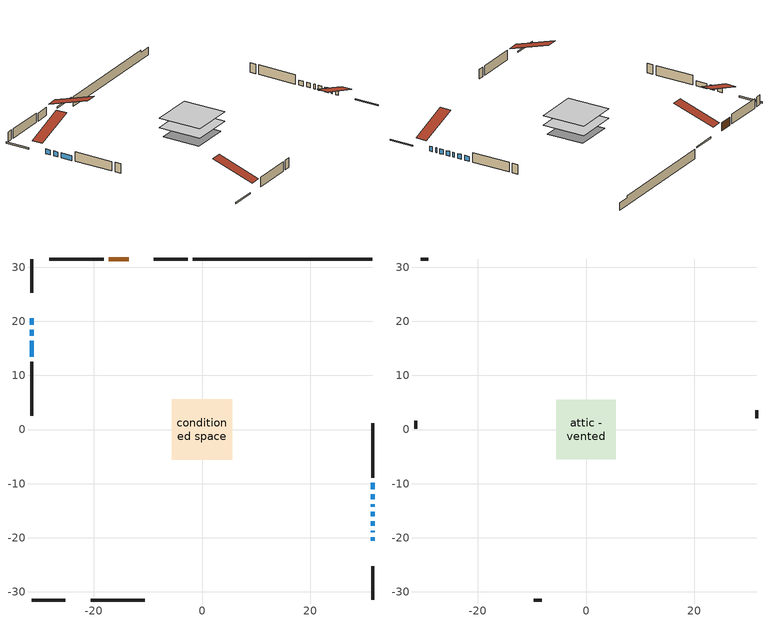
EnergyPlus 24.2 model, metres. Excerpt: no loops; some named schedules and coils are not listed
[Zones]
conditioned space
 floor adiabatic (AdiabaticFloorConstruction): -5.58,-5.58 -5.58,5.58 5.58,5.58 5.58,-5.58 z0.31
 floor foundation (Slab1 construction): -4.84,-4.84 -4.84,4.84 4.84,4.84 4.84,-4.84 z-2.13
 floor foundation (Slab2 construction): -2.31,-2.31 -2.31,2.31 2.31,2.31 2.31,-2.31 z0
 wall outside (RimJoist1 construction): -2.65,31.51 -8.88,31.51 / -31.51,-31.51 -25.28,-31.51 / -31.51,31.51 -31.51,25.28 / 31.51,-31.51 31.51,-25.28 z0.31:0.61
 wall outside (AdiabaticWallConstruction 1): -13.56,31.51 -17.25,31.51 z0.31:2.34
 wall outside (AdiabaticWallConstruction): 31.51,-20.59 31.51,-19.93 / 31.51,-19 31.51,-18.74 / 31.51,-17.82 31.51,-16.97 / 31.51,-16.04 31.51,-15.2 / 31.51,-14.27 31.51,-13.85 / 31.51,-12.93 31.51,-11.95 / -31.51,20.59 -31.51,19.37 / -31.51,18.44 -31.51,17.32 / -31.51,16.39 -31.51,13.43 / 31.51,-11.03 31.51,-9.8 z0.31:1.53
 wall outside (Wall1 construction): -18.18,31.51 -28.18,31.51 / -20.59,-31.51 -10.59,-31.51 / -31.51,12.5 -31.51,2.5 / 31.51,-8.88 31.51,1.13 z0.31:2.75
 wall foundation (FoundationWall1 construction): -1.72,31.51,-2.13 -1.72,31.51,0.31 28.18,31.51,0.31 28.18,31.51,-0.23 31.51,31.51,-0.23 31.51,31.51,-2.13
 window (WindowConstruction): 31.51,-20.59 31.51,-19.93 z0.31:1.53
 window (WindowConstruction 9): 31.51,-19 31.51,-18.75 z0.31:1.53
 window (WindowConstruction 1): 31.51,-17.82 31.51,-16.97 z0.31:1.53
 window (WindowConstruction 2): 31.51,-16.04 31.51,-15.2 z0.31:1.53
 window (WindowConstruction 3): 31.51,-14.27 31.51,-13.85 z0.31:1.53
 window (WindowConstruction 4): 31.51,-12.93 31.51,-11.95 z0.31:1.53
 window (WindowConstruction 5): -31.51,20.59 -31.51,19.37 z0.31:1.53
 window (WindowConstruction 6): -31.51,18.44 -31.51,17.32 z0.31:1.53
 window (WindowConstruction 7): -31.51,16.39 -31.51,13.43 z0.31:1.53
 window (WindowConstruction 8): 31.51,-11.02 31.51,-9.81 z0.31:1.53
 door (Door): -13.56,31.51 -17.25,31.51 z0.31:2.34
 ceiling adiabatic (AdiabaticFloorConstruction): 5.58,-5.58 5.58,5.58 -5.58,5.58 -5.58,-5.58 z0.31
attic - vented
 floor to conditioned space (Floor1 construction Reversed): -5.51,-5.51 -5.51,5.51 5.51,5.51 5.51,-5.51 z2.75
 wall outside (Wall2 construction): -29.11,31.51 -30.58,31.51 / -9.66,-31.51 -8.2,-31.51 / -31.51,1.57 -31.51,0.11 / 31.51,2.05 31.51,3.52 z0.31:2.75
 roof outside (Roof1 construction): -12.63,31.51,2.75 -12.63,20.78,6.32 -9.8,20.78,6.32 -9.8,31.51,2.75; -21.52,-31.51,2.75 -21.52,-20.78,6.32 -24.35,-20.78,6.32 -24.35,-31.51,2.75; -31.51,21.52,2.75 -20.78,21.52,6.32 -20.78,24.35,6.32 -31.51,24.35,2.75; 31.51,-21.52,2.75 20.78,-21.52,6.32 20.78,-24.35,6.32 31.51,-24.35,2.75
[Building]
Building 1: Terrain=Suburbs
[Site:Location]
Yorkton_SK: Latitude {deg}=51.26; Longitude {deg}=-102.46; Time Zone {hr}=-6; Elevation {m}=498; Keep Site Location Information=Yes
[Site:GroundTemperature:Shallow]
-4.19528, -6.84742, -7.05981, -5.80124, -0.748752, 4.2802, 8.64002, 11.4019, 11.6365, 9.39021, 5.14156, 0.266876
[Site:WaterMainsTemperature]
Calculation Method=Schedule; Temperature Schedule=mains temperature schedule
[Material] Roughness=Rough; Thermal Absorptance=0.9
Name | Thickness {m} | Conductivity {W/m-K} | Density {kg/m3} | Specific Heat {J/kg-K} | Solar Absorptance | Visible Absorptance
asphalt or fiberglass shingles | 0.00635 | 0.162714 | 1121.4 | 1465.45 | 0.84 | 0.84
ceiling loosefill ins | 0.0846667 | 0.0480833 | 16.02 | 1046.75 | 0.7 | 0.7
ceiling stud and cavity | 0.1397 | 0.084762 | 65.682 | 1177.47 | 0.7 | 0.7
concrete 4.0 in. | 0.1016 | 1.803125 | 2242.8 | 837.4 | 0.7 | 0.7
concrete 8.0 in. | 0.2032 | 1.803125 | 2242.8 | 837.4 | 0.7 | 0.7
door material | 0.04445 | 0.0451087 | 512.64 | 1214.23 | 0.7 | 0.7
exterior vertical ins | 0.0113414 | 0.029427 | 32.04 | 1214.23 | 0.7 | 0.7
floor covering | 0.0127 | 0.0433444 | 54.468 | 1339.84 | 0.6 | 0.6
floor rigid ins; wall rigid ins | 0.512978 | 0.029427 | 32.04 | 1214.23 | 0.7 | 0.7
floor stud and cavity | 0.1397 | 1.75129 | 37.0049 | 1207.88 | 0.7 | 0.7
furniture material conditioned space 1 | 0.1524 | 0.115458 | 640.8 | 1214.23 | 0.6 | 0.6
gypsum board | 0.0127 | 0.160291 | 801 | 837.4 | 0.6 | 0.6
gypsum board 1 | 0.0127 | 0.160291 | 801 | 837.4 | 0.7 | 0.7
osb sheathing 0.5 in. | 0.0127 | 0.115458 | 512.64 | 1214.23 | 0.7 | 0.7
osb sheathing 0.75 in. | 0.01905 | 0.115458 | 512.64 | 1214.23 | 0.7 | 0.7
osb sheathing 2.0 in. | 0.0508 | 0.115458 | 512.64 | 1214.23 | 0.7 | 0.7
rim joist rigid ins | 0.051816 | 0.029427 | 32.04 | 1214.23 | 0.7 | 0.7
rim joist stud and cavity | 0.0508 | 0.0440068 | 125.044 | 1163.47 | 0.6 | 0.6
wall stud and cavity | 0.1397 | 0.092254 | 139.0536 | 1170.24 | 0.7 | 0.7
wall stud and cavity 1 | 0.0889 | 6.1454 | 50.32683 | 1063.81 | 0.6 | 0.6
wall stud and cavity 2 | 0.0889 | 0.380278 | 52.3479 | 1209.89 | 0.7 | 0.7
wall stud and cavity 3 | 0.0889 | 0.391764 | 83.0341 | 1211.67 | 0.7 | 0.7
wood siding | 0.0254 | 0.102417 | 544.68 | 1172.36 | 0 | 0
wood siding 1 | 0.00254 | 0.102417 | 544.68 | 1172.36 | 0 | 0
wood siding 2; wood siding 3; wood siding 4 | 0.0254 | 0.102417 | 544.68 | 1172.36 | 0.7 | 0.7
[WindowMaterial:SimpleGlazingSystem]
Name | U-Factor {W/m2-K} | Solar Heat Gain Coefficient
WindowMaterial | 2.773703 | 0.5
WindowMaterial 1 | 2.77825 | 0.53
WindowMaterial 2 | 4.828 | 0.61
WindowMaterial 3 | 2.76178 | 0.44
WindowMaterial 4 | 2.78052 | 0.55
WindowMaterial 5 | 2.78392 | 0.57
WindowMaterial 6 | 2.78279 | 0.56
WindowMaterial 7 | 1.67955 | 0.59
WindowMaterial 8 | 2.76916 | 0.49
WindowMaterial 9 | 2.74134 | 0.37
[Construction]
AdiabaticFloorConstruction: floor stud and cavity, floor rigid ins, osb sheathing 0.75 in., floor covering
AdiabaticWallConstruction: wood siding 3, wall rigid ins, wall stud and cavity 2, gypsum board
AdiabaticWallConstruction 1: wood siding 4, wall rigid ins, wall stud and cavity 2, gypsum board
Door: door material
Floor1 construction Reversed: gypsum board, ceiling stud and cavity, ceiling loosefill ins
FoundationWall1 construction: concrete 8.0 in., gypsum board 1
furniture construction conditioned space 1: furniture material conditioned space 1
PartitionWallConstruction: gypsum board, wall stud and cavity 3, gypsum board
RimJoist1 construction: wood siding 2, rim joist rigid ins, osb sheathing 2.0 in., rim joist stud and cavity
Roof1 construction: asphalt or fiberglass shingles
Slab1 construction; Slab2 construction: concrete 4.0 in.
Wall1 construction: wood siding, osb sheathing 0.5 in., wall stud and cavity, gypsum board
Wall2 construction: wood siding 1, wall stud and cavity 1
WindowConstruction: WindowMaterial
WindowConstruction 1: WindowMaterial 1
WindowConstruction 2: WindowMaterial 2
WindowConstruction 3: WindowMaterial 3
WindowConstruction 4: WindowMaterial 4
WindowConstruction 5: WindowMaterial 5
WindowConstruction 6: WindowMaterial 6
WindowConstruction 7: WindowMaterial 7
WindowConstruction 8: WindowMaterial 8
WindowConstruction 9: WindowMaterial 9
[Zone] Multiplier=1; Part of Total Floor Area=Yes
Name | Volume {m3}
attic - vented | 70.3587
conditioned space | 545.4
[Space]
Name | Zone | Volume {m3}
attic - vented 1 | attic - vented | 70.3587
conditioned space 1 | conditioned space | 545.4
[ZoneInfiltration:EffectiveLeakageArea]
infil attic - vented 1: Zone or Space=attic - vented 1; Schedule=Always On Discrete; Effective Air Leakage Area {cm2}=4217.04; Stack Coefficient=0.000418153; Wind Coefficient=1.38162e-05
[ZoneMixing]
whole house fan mix: Zone or Space=attic - vented; Schedule=Always On Continuous; Design Flow Rate Calculation Method=Flow/Zone; Design Flow Rate {m3/s}=0; Source Zone or Space=conditioned space
[SurfaceProperty:ExposedFoundationPerimeter] Exposed Perimeter Calculation Method=TotalExposedPerimeter
Name | Total Exposed Perimeter {m}
Slab1 | 33.223
Slab2 | 13.106
[InternalMass] Zone or ZoneList=conditioned space; Space or SpaceList=conditioned space 1
Name | Construction | Surface Area {m2}
furniture mass conditioned space 1 | furniture construction conditioned space 1 | 95.8081
partition wall mass | PartitionWallConstruction | 239.52
[Lights]
interior lighting: Zone or ZoneList or Space or SpaceList=conditioned space 1; Schedule=interior lighting schedule; Design Level Calculation Method=LightingLevel; Lighting Level {W}=343.2; Return Air Fraction=0; Fraction Radiant=0.6; Fraction Visible=0.2; Fraction Replaceable=1
[People]
occupants: Zone or ZoneList or Space or SpaceList=conditioned space 1; Number of People Schedule=occupants schedule; Number of People Calculation Method=People; Number of People=3; Fraction Radiant=0.314171; Sensible Heat Fraction=0.56303; Activity Level Schedule=occupants activity schedule; Carbon Dioxide Generation Rate {m3/s-W}=0; Enable ASHRAE 55 Comfort Warnings=No; Mean Radiant Temperature Calculation Type=EnclosureAveraged
[ElectricEquipment] Zone or ZoneList or Space or SpaceList=conditioned space 1; Design Level Calculation Method=EquipmentLevel
Name | Schedule | Design Level {W} | Fraction Latent | Fraction Radiant | Fraction Lost
clothes dryer | clothes dryer schedule | 140.772 | 0.015 | 0.081 | 0.85
clothes washer | clothes washer schedule | 32.1985 | 0.03 | 0.162 | 0.7
cooking range | cooking range schedule | 215.147 | 0.08 | 0.432 | 0.2
dishwasher | dishwasher schedule | 66.8632 | 0.3 | 0.18 | 0.4
fridge | fridge schedule | 72.9452 | 0 | 0.6 | 0
mech vent house fan | mech vent house fan schedule | 0 | 0 | 0 | 1
mech vent house fan cfis | mech vent house fan cfis schedule | 0 | 0 | 0 | 0
misc plug loads | misc plug loads schedule | 494.7 | 0.045 | 0.513 | 0.1
whole house fan | Always On Discrete | 0 | 0 | 0 | 1
[OtherEquipment] Zone or ZoneList or Space or SpaceList=conditioned space 1; Design Level Calculation Method=EquipmentLevel
Name | Fuel Type | Schedule | Design Level {W} | Fraction Latent | Fraction Radiant | Fraction Lost
clothes dryer 1 | Electricity | clothes dryer schedule | 0 | 0.015 | 0.081 | 0.85
cooking range 1 | Electricity | cooking range schedule | 0 | 0.08 | 0.432 | 0.2
general water use latent | None | general water use schedule | 62.594 | 1 | 0 | 0
general water use sensible | None | general water use schedule | -61.6891 | 0 | 0.6 | 0
mech vent house fan latent load | None | Always On Discrete | 0 | 1 | 0 | 0
mech vent house fan sensible load | None | Always On Discrete | 0 | 0 | 0 | 0
water heater energy adjustment1 | Electricity | Always On Discrete | 0.01 | 0 | 0 | 1
[ZoneInfiltration:DesignFlowRate] Zone or ZoneList or Space or SpaceList=conditioned space 1; Schedule=Always On Discrete; Design Flow Rate Calculation Method=Flow/Zone; Design Flow Rate {m3/s}=0
infil flow; natural vent flow; whole house fan flow
[ZoneControl:Thermostat]
conditioned space Thermostat: Zone or ZoneList=conditioned space; Control Type Schedule=conditioned space Thermostat Schedule; Control 1=conditioned space temperature setpoint; Temperature Difference Between Cutout And Setpoint {deltaC}=0
[ThermostatSetpoint:DualSetpoint]
conditioned space temperature setpoint: Heating Setpoint Temperature Schedule=heating setpoint; Cooling Setpoint Temperature Schedule=cooling setpoint
[AirLoopHVAC:UnitarySystem]
unit heater unitary system: Control Type=Load; Controlling Zone or Thermostat Location=conditioned space; Dehumidification Control Type=None; Availability Schedule=Always On Discrete; Supply Fan=unit heater supply fan; Fan Placement=BlowThrough; Supply Air Fan Operating Mode Schedule=unit heater auto fan schedule; Heating Coil=unit heater htg coil; DX Heating Coil Sizing Ratio=1; Use DOAS DX Cooling Coil=No; Minimum Supply Air Temperature {C}=2; Latent Load Control=SensibleOnlyLoadControl; Cooling Supply Air Flow Rate Method=None; Heating Supply Air Flow Rate Method=SupplyAirFlowRate; Heating Supply Air Flow Rate {m3/s}=0.00141584; No Load Supply Air Flow Rate Method=SupplyAirFlowRate; No Load Supply Air Flow Rate {m3/s}=0; No Load Supply Air Flow Rate Control Set To Low Speed=Yes; Maximum Supply Air Temperature {C}=48.8889; Maximum Outdoor Dry-Bulb Temperature for Supplemental Heater Operation {C}=21; Ancillary On-Cycle Electric Power {W}=0; Ancillary Off-Cycle Electric Power {W}=0
[Zone equipment]
conditioned space: electric baseboard, unit heater unitary system
[Foundation:Kiva] Initial Indoor Air Temperature {C}=21; Wall Depth Below Slab {m}=0.2032
Name | Wall Height Above Grade {m} | Custom Block Material Name 1 | Custom Block Depth 1 {m} | Custom Block X Position 1 {m} | Custom Block Z Position 1 {m}
Foundation Kiva 1 | 0.309982 | exterior vertical ins | 2.43998 | 0.2159 | 0
Foundation Kiva 2 | 0.1016
[Foundation:Kiva:Settings]
Soil Conductivity {W/m-K}=0.849921; Soil Density {kg/m3}=1842.3; Soil Specific Heat {J/kg-K}=418.7; Ground Solar Absorptivity=0.9; Ground Thermal Absorptivity=0.9; Ground Surface Roughness {m}=0.03; Far-Field Width {m}=40; Deep-Ground Boundary Condition=ZeroFlux; Deep-Ground Depth {m}=40; Minimum Cell Dimension {m}=0.2; Maximum Cell Growth Coefficient=3; Simulation Timestep=Timestep
[Exterior:Lights]
exterior lighting: Schedule=exterior lighting schedule; Design Level {W}=75.6
[EnergyManagementSystem:Sensor] Output:Variable or Output:Meter Index Key=conditioned space
Name | Output:Variable or Output:Meter
conditioned_space_clg_unmet_s | Zone Cooling Setpoint Not Met Time
conditioned_space_htg_unmet_s | Zone Heating Setpoint Not Met Time
fridge_tin_s; tin_s; tin_s_1 | Zone Mean Air Temperature
tout_s | Zone Outdoor Air Drybulb Temperature
win_s | Zone Air Humidity Ratio
[Schedule:Constant]
Name | Hourly Value
Always On Continuous; mech vent house fan schedule; mech vent house fan cfis schedule; Always On Discrete | 1
occupants activity schedule | 117.228
fridge schedule; unit heater auto fan schedule | 0
[Schedule:Week:Daily]
interior lighting schedule Week Rule - Jan1-Jan27: interior lighting schedule day, interior lighting schedule day, interior lighting schedule day, interior lighting schedule day, interior lighting schedule day, interior lighting schedule day, interior lighting schedule day, interior lighting schedule default day, interior lighting schedule default day, interior lighting schedule default day, interior lighting schedule default day, interior lighting schedule default day
interior lighting schedule Week Rule - Jan28-Feb3: interior lighting schedule day, interior lighting schedule day, interior lighting schedule day, interior lighting schedule day, interior lighting schedule day 1, interior lighting schedule day 1, interior lighting schedule day 1, interior lighting schedule default day, interior lighting schedule default day, interior lighting schedule default day, interior lighting schedule default day, interior lighting schedule default day
interior lighting schedule Week Rule - Feb4-Feb24: interior lighting schedule day 1, interior lighting schedule day 1, interior lighting schedule day 1, interior lighting schedule day 1, interior lighting schedule day 1, interior lighting schedule day 1, interior lighting schedule day 1, interior lighting schedule default day, interior lighting schedule default day, interior lighting schedule default day, interior lighting schedule default day, interior lighting schedule default day
interior lighting schedule Week Rule - Feb25-Mar3: interior lighting schedule day 1, interior lighting schedule day 1, interior lighting schedule day 1, interior lighting schedule day 1, interior lighting schedule day 2, interior lighting schedule day 2, interior lighting schedule day 2, interior lighting schedule default day, interior lighting schedule default day, interior lighting schedule default day, interior lighting schedule default day, interior lighting schedule default day
interior lighting schedule Week Rule - Mar4-Mar31: interior lighting schedule day 2, interior lighting schedule day 2, interior lighting schedule day 2, interior lighting schedule day 2, interior lighting schedule day 2, interior lighting schedule day 2, interior lighting schedule day 2, interior lighting schedule default day, interior lighting schedule default day, interior lighting schedule default day, interior lighting schedule default day, interior lighting schedule default day
interior lighting schedule Week Rule - Apr1-Apr28: interior lighting schedule day 3, interior lighting schedule day 3, interior lighting schedule day 3, interior lighting schedule day 3, interior lighting schedule day 3, interior lighting schedule day 3, interior lighting schedule day 3, interior lighting schedule default day, interior lighting schedule default day, interior lighting schedule default day, interior lighting schedule default day, interior lighting schedule default day
interior lighting schedule Week Rule - Apr29-May5: interior lighting schedule day 3, interior lighting schedule day 3, interior lighting schedule day 4, interior lighting schedule day 4, interior lighting schedule day 4, interior lighting schedule day 4, interior lighting schedule day 4, interior lighting schedule default day, interior lighting schedule default day, interior lighting schedule default day, interior lighting schedule default day, interior lighting schedule default day
interior lighting schedule Week Rule - May6-May26: interior lighting schedule day 4, interior lighting schedule day 4, interior lighting schedule day 4, interior lighting schedule day 4, interior lighting schedule day 4, interior lighting schedule day 4, interior lighting schedule day 4, interior lighting schedule default day, interior lighting schedule default day, interior lighting schedule default day, interior lighting schedule default day, interior lighting schedule default day
interior lighting schedule Week Rule - May27-Jun2: interior lighting schedule day 4, interior lighting schedule day 4, interior lighting schedule day 4, interior lighting schedule day 4, interior lighting schedule day 4, interior lighting schedule day 5, interior lighting schedule day 5, interior lighting schedule default day, interior lighting schedule default day, interior lighting schedule default day, interior lighting schedule default day, interior lighting schedule default day
interior lighting schedule Week Rule - Jun3-Jun30: interior lighting schedule day 5, interior lighting schedule day 5, interior lighting schedule day 5, interior lighting schedule day 5, interior lighting schedule day 5, interior lighting schedule day 5, interior lighting schedule day 5, interior lighting schedule default day, interior lighting schedule default day, interior lighting schedule default day, interior lighting schedule default day, interior lighting schedule default day
interior lighting schedule Week Rule - Jul1-Jul28: interior lighting schedule day 6, interior lighting schedule day 6, interior lighting schedule day 6, interior lighting schedule day 6, interior lighting schedule day 6, interior lighting schedule day 6, interior lighting schedule day 6, interior lighting schedule default day, interior lighting schedule default day, interior lighting schedule default day, interior lighting schedule default day, interior lighting schedule default day
interior lighting schedule Week Rule - Jul29-Aug4: interior lighting schedule day 6, interior lighting schedule day 6, interior lighting schedule day 6, interior lighting schedule day 7, interior lighting schedule day 7, interior lighting schedule day 7, interior lighting schedule day 7, interior lighting schedule default day, interior lighting schedule default day, interior lighting schedule default day, interior lighting schedule default day, interior lighting schedule default day
interior lighting schedule Week Rule - Aug5-Aug25: interior lighting schedule day 7, interior lighting schedule day 7, interior lighting schedule day 7, interior lighting schedule day 7, interior lighting schedule day 7, interior lighting schedule day 7, interior lighting schedule day 7, interior lighting schedule default day, interior lighting schedule default day, interior lighting schedule default day, interior lighting schedule default day, interior lighting schedule default day
interior lighting schedule Week Rule - Aug26-Sep1: interior lighting schedule day 7, interior lighting schedule day 7, interior lighting schedule day 7, interior lighting schedule day 7, interior lighting schedule day 7, interior lighting schedule day 7, interior lighting schedule day 8, interior lighting schedule default day, interior lighting schedule default day, interior lighting schedule default day, interior lighting schedule default day, interior lighting schedule default day
interior lighting schedule Week Rule - Sep2-Sep29: interior lighting schedule day 8, interior lighting schedule day 8, interior lighting schedule day 8, interior lighting schedule day 8, interior lighting schedule day 8, interior lighting schedule day 8, interior lighting schedule day 8, interior lighting schedule default day, interior lighting schedule default day, interior lighting schedule default day, interior lighting schedule default day, interior lighting schedule default day
interior lighting schedule Week Rule - Sep30-Oct6: interior lighting schedule day 8, interior lighting schedule day 9, interior lighting schedule day 9, interior lighting schedule day 9, interior lighting schedule day 9, interior lighting schedule day 9, interior lighting schedule day 9, interior lighting schedule default day, interior lighting schedule default day, interior lighting schedule default day, interior lighting schedule default day, interior lighting schedule default day
interior lighting schedule Week Rule - Oct7-Oct27: interior lighting schedule day 9, interior lighting schedule day 9, interior lighting schedule day 9, interior lighting schedule day 9, interior lighting schedule day 9, interior lighting schedule day 9, interior lighting schedule day 9, interior lighting schedule default day, interior lighting schedule default day, interior lighting schedule default day, interior lighting schedule default day, interior lighting schedule default day
interior lighting schedule Week Rule - Oct28-Nov3: interior lighting schedule day 9, interior lighting schedule day 9, interior lighting schedule day 9, interior lighting schedule day 9, interior lighting schedule day 10, interior lighting schedule day 10, interior lighting schedule day 10, interior lighting schedule default day, interior lighting schedule default day, interior lighting schedule default day, interior lighting schedule default day, interior lighting schedule default day
interior lighting schedule Week Rule - Nov4-Nov24: interior lighting schedule day 10, interior lighting schedule day 10, interior lighting schedule day 10, interior lighting schedule day 10, interior lighting schedule day 10, interior lighting schedule day 10, interior lighting schedule day 10, interior lighting schedule default day, interior lighting schedule default day, interior lighting schedule default day, interior lighting schedule default day, interior lighting schedule default day
interior lighting schedule Week Rule - Nov25-Dec1: interior lighting schedule day 10, interior lighting schedule day 10, interior lighting schedule day 10, interior lighting schedule day 10, interior lighting schedule day 10, interior lighting schedule day 10, interior lighting schedule day 11, interior lighting schedule default day, interior lighting schedule default day, interior lighting schedule default day, interior lighting schedule default day, interior lighting schedule default day
interior lighting schedule Week Rule - Dec2-Dec31: interior lighting schedule day 11, interior lighting schedule day 11, interior lighting schedule day 11, interior lighting schedule day 11, interior lighting schedule day 11, interior lighting schedule day 11, interior lighting schedule day 11, interior lighting schedule default day, interior lighting schedule default day, interior lighting schedule default day, interior lighting schedule default day, interior lighting schedule default day
occupants schedule Week Rule - Jan1-Dec31: occupants schedule day, occupants schedule day, occupants schedule day, occupants schedule day, occupants schedule day, occupants schedule day, occupants schedule day, occupants schedule default day, occupants schedule default day, occupants schedule default day, occupants schedule default day, occupants schedule default day
clothes dryer schedule Week Rule - Jan1-Dec31: clothes dryer schedule day, clothes dryer schedule day, clothes dryer schedule day, clothes dryer schedule day, clothes dryer schedule day, clothes dryer schedule day, clothes dryer schedule day, clothes dryer schedule default day, clothes dryer schedule default day, clothes dryer schedule default day, clothes dryer schedule default day, clothes dryer schedule default day
clothes washer schedule Week Rule - Jan1-Dec31: clothes washer schedule day, clothes washer schedule day, clothes washer schedule day, clothes washer schedule day, clothes washer schedule day, clothes washer schedule day, clothes washer schedule day, clothes washer schedule default day, clothes washer schedule default day, clothes washer schedule default day, clothes washer schedule default day, clothes washer schedule default day
cooking range schedule Week Rule - Jan1-Dec31: cooking range schedule day, cooking range schedule day, cooking range schedule day, cooking range schedule day, cooking range schedule day, cooking range schedule day, cooking range schedule day, cooking range schedule default day, cooking range schedule default day, cooking range schedule default day, cooking range schedule default day, cooking range schedule default day
dishwasher schedule Week Rule - Jan1-Dec31: dishwasher schedule day, dishwasher schedule day, dishwasher schedule day, dishwasher schedule day, dishwasher schedule day, dishwasher schedule day, dishwasher schedule day, dishwasher schedule default day, dishwasher schedule default day, dishwasher schedule default day, dishwasher schedule default day, dishwasher schedule default day
misc plug loads schedule Week Rule - Jan1-Dec31: misc plug loads schedule day, misc plug loads schedule day, misc plug loads schedule day, misc plug loads schedule day, misc plug loads schedule day, misc plug loads schedule day, misc plug loads schedule day, misc plug loads schedule default day, misc plug loads schedule default day, misc plug loads schedule default day, misc plug loads schedule default day, misc plug loads schedule default day
general water use schedule Week Rule - Jan1-Dec31: general water use schedule day, general water use schedule day, general water use schedule day, general water use schedule day, general water use schedule day, general water use schedule day, general water use schedule day, general water use schedule default day, general water use schedule default day, general water use schedule default day, general water use schedule default day, general water use schedule default day
exterior lighting schedule Week Rule - Jan1-Jan27: exterior lighting schedule day, exterior lighting schedule day, exterior lighting schedule day, exterior lighting schedule day, exterior lighting schedule day, exterior lighting schedule day, exterior lighting schedule day, exterior lighting schedule default day, exterior lighting schedule default day, exterior lighting schedule default day, exterior lighting schedule default day, exterior lighting schedule default day
exterior lighting schedule Week Rule - Jan28-Feb3: exterior lighting schedule day, exterior lighting schedule day, exterior lighting schedule day, exterior lighting schedule day, exterior lighting schedule day 1, exterior lighting schedule day 1, exterior lighting schedule day 1, exterior lighting schedule default day, exterior lighting schedule default day, exterior lighting schedule default day, exterior lighting schedule default day, exterior lighting schedule default day
exterior lighting schedule Week Rule - Feb4-Feb24: exterior lighting schedule day 1, exterior lighting schedule day 1, exterior lighting schedule day 1, exterior lighting schedule day 1, exterior lighting schedule day 1, exterior lighting schedule day 1, exterior lighting schedule day 1, exterior lighting schedule default day, exterior lighting schedule default day, exterior lighting schedule default day, exterior lighting schedule default day, exterior lighting schedule default day
exterior lighting schedule Week Rule - Feb25-Mar3: exterior lighting schedule day 1, exterior lighting schedule day 1, exterior lighting schedule day 1, exterior lighting schedule day 1, exterior lighting schedule day 2, exterior lighting schedule day 2, exterior lighting schedule day 2, exterior lighting schedule default day, exterior lighting schedule default day, exterior lighting schedule default day, exterior lighting schedule default day, exterior lighting schedule default day
exterior lighting schedule Week Rule - Mar4-Mar31: exterior lighting schedule day 2, exterior lighting schedule day 2, exterior lighting schedule day 2, exterior lighting schedule day 2, exterior lighting schedule day 2, exterior lighting schedule day 2, exterior lighting schedule day 2, exterior lighting schedule default day, exterior lighting schedule default day, exterior lighting schedule default day, exterior lighting schedule default day, exterior lighting schedule default day
exterior lighting schedule Week Rule - Apr1-Apr28: exterior lighting schedule day 3, exterior lighting schedule day 3, exterior lighting schedule day 3, exterior lighting schedule day 3, exterior lighting schedule day 3, exterior lighting schedule day 3, exterior lighting schedule day 3, exterior lighting schedule default day, exterior lighting schedule default day, exterior lighting schedule default day, exterior lighting schedule default day, exterior lighting schedule default day
exterior lighting schedule Week Rule - Apr29-May5: exterior lighting schedule day 3, exterior lighting schedule day 3, exterior lighting schedule day 4, exterior lighting schedule day 4, exterior lighting schedule day 4, exterior lighting schedule day 4, exterior lighting schedule day 4, exterior lighting schedule default day, exterior lighting schedule default day, exterior lighting schedule default day, exterior lighting schedule default day, exterior lighting schedule default day
exterior lighting schedule Week Rule - May6-May26: exterior lighting schedule day 4, exterior lighting schedule day 4, exterior lighting schedule day 4, exterior lighting schedule day 4, exterior lighting schedule day 4, exterior lighting schedule day 4, exterior lighting schedule day 4, exterior lighting schedule default day, exterior lighting schedule default day, exterior lighting schedule default day, exterior lighting schedule default day, exterior lighting schedule default day
exterior lighting schedule Week Rule - May27-Jun2: exterior lighting schedule day 4, exterior lighting schedule day 4, exterior lighting schedule day 4, exterior lighting schedule day 4, exterior lighting schedule day 4, exterior lighting schedule day 5, exterior lighting schedule day 5, exterior lighting schedule default day, exterior lighting schedule default day, exterior lighting schedule default day, exterior lighting schedule default day, exterior lighting schedule default day
exterior lighting schedule Week Rule - Jun3-Jun30: exterior lighting schedule day 5, exterior lighting schedule day 5, exterior lighting schedule day 5, exterior lighting schedule day 5, exterior lighting schedule day 5, exterior lighting schedule day 5, exterior lighting schedule day 5, exterior lighting schedule default day, exterior lighting schedule default day, exterior lighting schedule default day, exterior lighting schedule default day, exterior lighting schedule default day
exterior lighting schedule Week Rule - Jul1-Jul28: exterior lighting schedule day 6, exterior lighting schedule day 6, exterior lighting schedule day 6, exterior lighting schedule day 6, exterior lighting schedule day 6, exterior lighting schedule day 6, exterior lighting schedule day 6, exterior lighting schedule default day, exterior lighting schedule default day, exterior lighting schedule default day, exterior lighting schedule default day, exterior lighting schedule default day
exterior lighting schedule Week Rule - Jul29-Aug4: exterior lighting schedule day 6, exterior lighting schedule day 6, exterior lighting schedule day 6, exterior lighting schedule day 7, exterior lighting schedule day 7, exterior lighting schedule day 7, exterior lighting schedule day 7, exterior lighting schedule default day, exterior lighting schedule default day, exterior lighting schedule default day, exterior lighting schedule default day, exterior lighting schedule default day
exterior lighting schedule Week Rule - Aug5-Aug25: exterior lighting schedule day 7, exterior lighting schedule day 7, exterior lighting schedule day 7, exterior lighting schedule day 7, exterior lighting schedule day 7, exterior lighting schedule day 7, exterior lighting schedule day 7, exterior lighting schedule default day, exterior lighting schedule default day, exterior lighting schedule default day, exterior lighting schedule default day, exterior lighting schedule default day
exterior lighting schedule Week Rule - Aug26-Sep1: exterior lighting schedule day 7, exterior lighting schedule day 7, exterior lighting schedule day 7, exterior lighting schedule day 7, exterior lighting schedule day 7, exterior lighting schedule day 7, exterior lighting schedule day 8, exterior lighting schedule default day, exterior lighting schedule default day, exterior lighting schedule default day, exterior lighting schedule default day, exterior lighting schedule default day
exterior lighting schedule Week Rule - Sep2-Sep29: exterior lighting schedule day 8, exterior lighting schedule day 8, exterior lighting schedule day 8, exterior lighting schedule day 8, exterior lighting schedule day 8, exterior lighting schedule day 8, exterior lighting schedule day 8, exterior lighting schedule default day, exterior lighting schedule default day, exterior lighting schedule default day, exterior lighting schedule default day, exterior lighting schedule default day
exterior lighting schedule Week Rule - Sep30-Oct6: exterior lighting schedule day 8, exterior lighting schedule day 9, exterior lighting schedule day 9, exterior lighting schedule day 9, exterior lighting schedule day 9, exterior lighting schedule day 9, exterior lighting schedule day 9, exterior lighting schedule default day, exterior lighting schedule default day, exterior lighting schedule default day, exterior lighting schedule default day, exterior lighting schedule default day
exterior lighting schedule Week Rule - Oct7-Oct27: exterior lighting schedule day 9, exterior lighting schedule day 9, exterior lighting schedule day 9, exterior lighting schedule day 9, exterior lighting schedule day 9, exterior lighting schedule day 9, exterior lighting schedule day 9, exterior lighting schedule default day, exterior lighting schedule default day, exterior lighting schedule default day, exterior lighting schedule default day, exterior lighting schedule default day
exterior lighting schedule Week Rule - Oct28-Nov3: exterior lighting schedule day 9, exterior lighting schedule day 9, exterior lighting schedule day 9, exterior lighting schedule day 9, exterior lighting schedule day 10, exterior lighting schedule day 10, exterior lighting schedule day 10, exterior lighting schedule default day, exterior lighting schedule default day, exterior lighting schedule default day, exterior lighting schedule default day, exterior lighting schedule default day
exterior lighting schedule Week Rule - Nov4-Nov24: exterior lighting schedule day 10, exterior lighting schedule day 10, exterior lighting schedule day 10, exterior lighting schedule day 10, exterior lighting schedule day 10, exterior lighting schedule day 10, exterior lighting schedule day 10, exterior lighting schedule default day, exterior lighting schedule default day, exterior lighting schedule default day, exterior lighting schedule default day, exterior lighting schedule default day
exterior lighting schedule Week Rule - Nov25-Dec1: exterior lighting schedule day 10, exterior lighting schedule day 10, exterior lighting schedule day 10, exterior lighting schedule day 10, exterior lighting schedule day 10, exterior lighting schedule day 10, exterior lighting schedule day 11, exterior lighting schedule default day, exterior lighting schedule default day, exterior lighting schedule default day, exterior lighting schedule default day, exterior lighting schedule default day
[Schedule:Year]
interior lighting schedule: interior lighting schedule Week Rule - Jan1-Jan27, 1, 1, 1, 27, interior lighting schedule Week Rule - Jan28-Feb3, 1, 28, 2, 3, interior lighting schedule Week Rule - Feb4-Feb24, 2, 4, 2, 24, interior lighting schedule Week Rule - Feb25-Mar3, 2, 25, 3, 3, interior lighting schedule Week Rule - Mar4-Mar31, 3, 4, 3, 31, interior lighting schedule Week Rule - Apr1-Apr28, 4, 1, 4, 28, interior lighting schedule Week Rule - Apr29-May5, 4, 29, 5, 5, interior lighting schedule Week Rule - May6-May26, 5, 6, 5, 26, interior lighting schedule Week Rule - May27-Jun2, 5, 27, 6, 2, interior lighting schedule Week Rule - Jun3-Jun30, 6, 3, 6, 30, interior lighting schedule Week Rule - Jul1-Jul28, 7, 1, 7, 28, interior lighting schedule Week Rule - Jul29-Aug4, 7, 29, 8, 4, interior lighting schedule Week Rule - Aug5-Aug25, 8, 5, 8, 25, interior lighting schedule Week Rule - Aug26-Sep1, 8, 26, 9, 1, interior lighting schedule Week Rule - Sep2-Sep29, 9, 2, 9, 29, interior lighting schedule Week Rule - Sep30-Oct6, 9, 30, 10, 6, interior lighting schedule Week Rule - Oct7-Oct27, 10, 7, 10, 27, interior lighting schedule Week Rule - Oct28-Nov3, 10, 28, 11, 3, interior lighting schedule Week Rule - Nov4-Nov24, 11, 4, 11, 24, interior lighting schedule Week Rule - Nov25-Dec1, 11, 25, 12, 1, interior lighting schedule Week Rule - Dec2-Dec31, 12, 2, 12, 31
occupants schedule: occupants schedule Week Rule - Jan1-Dec31, 1, 1, 12, 31
clothes dryer schedule: clothes dryer schedule Week Rule - Jan1-Dec31, 1, 1, 12, 31
clothes washer schedule: clothes washer schedule Week Rule - Jan1-Dec31, 1, 1, 12, 31
cooking range schedule: cooking range schedule Week Rule - Jan1-Dec31, 1, 1, 12, 31
dishwasher schedule: dishwasher schedule Week Rule - Jan1-Dec31, 1, 1, 12, 31
misc plug loads schedule: misc plug loads schedule Week Rule - Jan1-Dec31, 1, 1, 12, 31
general water use schedule: general water use schedule Week Rule - Jan1-Dec31, 1, 1, 12, 31
exterior lighting schedule: exterior lighting schedule Week Rule - Jan1-Jan27, 1, 1, 1, 27, exterior lighting schedule Week Rule - Jan28-Feb3, 1, 28, 2, 3, exterior lighting schedule Week Rule - Feb4-Feb24, 2, 4, 2, 24, exterior lighting schedule Week Rule - Feb25-Mar3, 2, 25, 3, 3, exterior lighting schedule Week Rule - Mar4-Mar31, 3, 4, 3, 31, exterior lighting schedule Week Rule - Apr1-Apr28, 4, 1, 4, 28, exterior lighting schedule Week Rule - Apr29-May5, 4, 29, 5, 5, exterior lighting schedule Week Rule - May6-May26, 5, 6, 5, 26, exterior lighting schedule Week Rule - May27-Jun2, 5, 27, 6, 2, exterior lighting schedule Week Rule - Jun3-Jun30, 6, 3, 6, 30, exterior lighting schedule Week Rule - Jul1-Jul28, 7, 1, 7, 28, exterior lighting schedule Week Rule - Jul29-Aug4, 7, 29, 8, 4, exterior lighting schedule Week Rule - Aug5-Aug25, 8, 5, 8, 25, exterior lighting schedule Week Rule - Aug26-Sep1, 8, 26, 9, 1, exterior lighting schedule Week Rule - Sep2-Sep29, 9, 2, 9, 29, exterior lighting schedule Week Rule - Sep30-Oct6, 9, 30, 10, 6, exterior lighting schedule Week Rule - Oct7-Oct27, 10, 7, 10, 27, exterior lighting schedule Week Rule - Oct28-Nov3, 10, 28, 11, 3, exterior lighting schedule Week Rule - Nov4-Nov24, 11, 4, 11, 24, exterior lighting schedule Week Rule - Nov25-Dec1, 11, 25, 12, 1, exterior lighting schedule Week Rule - Dec2-Dec31, 12, 2, 12, 31
[Schedule:Compact]
conditioned space Thermostat Schedule: Through: 12/31, For: AllDays, Until: 24:00, 4
mains temperature schedule: Through: 01/01, For: AllDays, Until: 24:00, 2.40667, Through: 01/02, For: AllDays, Until: 24:00, 2.32778, Through: 01/03, For: AllDays, Until: 24:00, 2.25, Through: 01/04, For: AllDays, Until: 24:00, 2.17333, Through: 01/05, For: AllDays, Until: 24:00, 2.09778, Through: 01/06, For: AllDays, Until: 24:00, 2.02278, Through: 01/07, For: AllDays, Until: 24:00, 1.94889, Through: 01/08, For: AllDays, Until: 24:00, 1.87611, Through: 01/09, For: AllDays, Until: 24:00, 1.80444, Through: 01/10, For: AllDays, Until: 24:00, 1.73389, Through: 01/11, For: AllDays, Until: 24:00, 1.66444, Through: 01/12, For: AllDays, Until: 24:00, 1.59611, Through: 01/13, For: AllDays, Until: 24:00, 1.52889, Through: 01/14, For: AllDays, Until: 24:00, 1.46333, Through: 01/15, For: AllDays, Until: 24:00, 1.39833, Through: 01/16, For: AllDays, Until: 24:00, 1.33444, Through: 01/17, For: AllDays, Until: 24:00, 1.27222, Through: 01/18, For: AllDays, Until: 24:00, 1.21111, Through: 01/19, For: AllDays, Until: 24:00, 1.15111, Through: 01/20, For: AllDays, Until: 24:00, 1.09222, Through: 01/21, For: AllDays, Until: 24:00, 1.035, Through: 01/22, For: AllDays, Until: 24:00, 0.978889, Through: 01/23, For: AllDays, Until: 24:00, 0.924444, Through: 01/24, For: AllDays, Until: 24:00, 0.871111, Through: 01/25, For: AllDays, Until: 24:00, 0.818889, Through: 01/26, For: AllDays, Until: 24:00, 0.768333, Through: 01/27, For: AllDays, Until: 24:00, 0.718889, Through: 01/28, For: AllDays, Until: 24:00, 0.671111, Through: 01/29, For: AllDays, Until: 24:00, 0.625, Through: 01/30, For: AllDays, Until: 24:00, 0.58, Through: 01/31, For: AllDays, Until: 24:00, 0.536111, Through: 02/01, For: AllDays, Until: 24:00, 0.494444, Through: 02/02, For: AllDays, Until: 24:00, 0.453889, Through: 02/03, For: AllDays, Until: 24:00, 0.414444, Through: 02/04, For: AllDays, Until: 24:00, 0.377222, Through: 02/05, For: AllDays, Until: 24:00, 0.341111, Through: 02/06, For: AllDays, Until: 24:00, 0.306111, Through: 02/07, For: AllDays, Until: 24:00, 0.273333, Through: 02/08, For: AllDays, Until: 24:00, 0.241667, Through: 02/09, For: AllDays, Until: 24:00, 0.211667, Through: 02/10, For: AllDays, Until: 24:00, 0.183333, Through: 02/11, For: AllDays, Until: 24:00, 0.156111, Through: 02/12, For: AllDays, Until: 24:00, 0.131111, Through: 02/13, For: AllDays, Until: 24:00, 0.107222, Through: 02/14, For: AllDays, Until: 24:00, 0.085, Through: 02/15, For: AllDays, Until: 24:00, 0.0644444, Through: 02/16, For: AllDays, Until: 24:00, 0.0455556, Through: 02/17, For: AllDays, Until: 24:00, 0.0283333, Through: 02/18, For: AllDays, Until: 24:00, 0.0127778, Through: 02/19, For: AllDays, Until: 24:00, 0, Through: 02/20, For: AllDays, Until: 24:00, 0, Through: 02/21, For: AllDays, Until: 24:00, 0, Through: 02/22, For: AllDays, Until: 24:00, 0, Through: 02/23, For: AllDays, Until: 24:00, 0, Through: 02/24, For: AllDays, Until: 24:00, 0, Through: 02/25, For: AllDays, Until: 24:00, 0, Through: 02/26, For: AllDays, Until: 24:00, 0, Through: 02/27, For: AllDays, Until: 24:00, 0, Through: 02/28, For: AllDays, Until: 24:00, 0, Through: 03/01, For: AllDays, Until: 24:00, 0, Through: 03/02, For: AllDays, Until: 24:00, 0, Through: 03/03, For: AllDays, Until: 24:00, 0, Through: 03/04, For: AllDays, Until: 24:00, 0, Through: 03/05, For: AllDays, Until: 24:00, 0, Through: 03/06, For: AllDays, Until: 24:00, 0, Through: 03/07, For: AllDays, Until: 24:00, 0, Through: 03/08, For: AllDays, Until: 24:00, 0.00777778, Through: 03/09, For: AllDays, Until: 24:00, 0.0227778, Through: 03/10, For: AllDays, Until: 24:00, 0.04, Through: 03/11, For: AllDays, Until: 24:00, 0.0583333, Through: 03/12, For: AllDays, Until: 24:00, 0.0783333, Through: 03/13, For: AllDays, Until: 24:00, 0.1, Through: 03/14, For: AllDays, Until: 24:00, 0.122778, Through: 03/15, For: AllDays, Until: 24:00, 0.147778, Through: 03/16, For: AllDays, Until: 24:00, 0.174444, Through: 03/17, For: AllDays, Until: 24:00, 0.202222, Through: 03/18, For: AllDays, Until: 24:00, 0.231667, Through: 03/19, For: AllDays, Until: 24:00, 0.262778, Through: 03/20, For: AllDays, Until: 24:00, 0.295, Through: 03/21, For: AllDays, Until: 24:00, 0.329444, Through: 03/22, For: AllDays, Until: 24:00, 0.365, Through: 03/23, For: AllDays, Until: 24:00, 0.402222, Through: 03/24, For: AllDays, Until: 24:00, 0.440556, Through: 03/25, For: AllDays, Until: 24:00, 0.480556, Through: 03/26, For: AllDays, Until: 24:00, 0.522222, Through: 03/27, For: AllDays, Until: 24:00, 0.565556, Through: 03/28, For: AllDays, Until: 24:00, 0.61, Through: 03/29, For: AllDays, Until: 24:00, 0.655556, Through: 03/30, For: AllDays, Until: 24:00, 0.703333, Through: 03/31, For: AllDays, Until: 24:00, 0.751667, Through: 04/01, For: AllDays, Until: 24:00, 0.802222, Through: 04/02, For: AllDays, Until: 24:00, 0.853889, Through: 04/03, For: AllDays, Until: 24:00, 0.906667, Through: 04/04, For: AllDays, Until: 24:00, 0.961111, Through: 04/05, For: AllDays, Until: 24:00, 1.01667, Through: 04/06, For: AllDays, Until: 24:00, 1.07333, Through: 04/07, For: AllDays, Until: 24:00, 1.13167, Through: 04/08, For: AllDays, Until: 24:00, 1.19111, Through: 04/09, For: AllDays, Until: 24:00, 1.25167, Through: 04/10, For: AllDays, Until: 24:00, 1.31389, Through: 04/11, For: AllDays, Until: 24:00, 1.37722, Through: 04/12, For: AllDays, Until: 24:00, 1.44167, Through: 04/13, For: AllDays, Until: 24:00, 1.50722, Through: 04/14, For: AllDays, Until: 24:00, 1.57389, Through: 04/15, For: AllDays, Until: 24:00, 1.64167, Through: 04/16, For: AllDays, Until: 24:00, 1.71111, Through: 04/17, For: AllDays, Until: 24:00, 1.78111, Through: 04/18, For: AllDays, Until: 24:00, 1.85278, Through: 04/19, For: AllDays, Until: 24:00, 1.925, Through: 04/20, For: AllDays, Until: 24:00, 1.99833, Through: 04/21, For: AllDays, Until: 24:00, 2.07278, Through: 04/22, For: AllDays, Until: 24:00, 2.14833, Through: 04/23, For: AllDays, Until: 24:00, 2.22444, Through: 04/24, For: AllDays, Until: 24:00, 2.30222, Through: 04/25, For: AllDays, Until: 24:00, 2.38056, Through: 04/26, For: AllDays, Until: 24:00, 2.45944, Through: 04/27, For: AllDays, Until: 24:00, 2.53944, Through: 04/28, For: AllDays, Until: 24:00, 2.62056, Through: 04/29, For: AllDays, Until: 24:00, 2.70278, Through: 04/30, For: AllDays, Until: 24:00, 2.785, Through: 05/01, For: AllDays, Until: 24:00, 2.86889, Through: 05/02, For: AllDays, Until: 24:00, 2.95278, Through: 05/03, For: AllDays, Until: 24:00, 3.03778, Through: 05/04, For: AllDays, Until: 24:00, 3.12333, Through: 05/05, For: AllDays, Until: 24:00, 3.21, Through: 05/06, For: AllDays, Until: 24:00, 3.29667, Through: 05/07, For: AllDays, Until: 24:00, 3.38444, Through: 05/08, For: AllDays, Until: 24:00, 3.47278, Through: 05/09, For: AllDays, Until: 24:00, 3.56167, Through: 05/10, For: AllDays, Until: 24:00, 3.65111, Through: 05/11, For: AllDays, Until: 24:00, 3.74111, Through: 05/12, For: AllDays, Until: 24:00, 3.83167, Through: 05/13, For: AllDays, Until: 24:00, 3.92278, Through: 05/14, For: AllDays, Until: 24:00, 4.01389, Through: 05/15, For: AllDays, Until: 24:00, 4.10611, Through: 05/16, For: AllDays, Until: 24:00, 4.19833, Through: 05/17, For: AllDays, Until: 24:00, 4.29056, Through: 05/18, For: AllDays, Until: 24:00, 4.38389, Through: 05/19, For: AllDays, Until: 24:00, 4.47722, Through: 05/20, For: AllDays, Until: 24:00, 4.57056, Through: 05/21, For: AllDays, Until: 24:00, 4.66444, Through: 05/22, For: AllDays, Until: 24:00, 4.75889, Through: 05/23, For: AllDays, Until: 24:00, 4.85278, Through: 05/24, For: AllDays, Until: 24:00, 4.94722, Through: 05/25, For: AllDays, Until: 24:00, 5.04222, Through: 05/26, For: AllDays, Until: 24:00, 5.13667, Through: 05/27, For: AllDays, Until: 24:00, 5.23167, Through: 05/28, For: AllDays, Until: 24:00, 5.32667, Through: 05/29, For: AllDays, Until: 24:00, 5.42167, Through: 05/30, For: AllDays, Until: 24:00, 5.51667, Through: 05/31, For: AllDays, Until: 24:00, 5.61167, Through: 06/01, For: AllDays, Until: 24:00, 5.70667, Through: 06/02, For: AllDays, Until: 24:00, 5.80111, Through: 06/03, For: AllDays, Until: 24:00, 5.89611, Through: 06/04, For: AllDays, Until: 24:00, 5.99056, Through: 06/05, For: AllDays, Until: 24:00, 6.085, Through: 06/06, For: AllDays, Until: 24:00, 6.17944, Through: 06/07, For: AllDays, Until: 24:00, 6.27333, Through: 06/08, For: AllDays, Until: 24:00, 6.36722, Through: 06/09, For: AllDays, Until: 24:00, 6.46111, Through: 06/10, For: AllDays, Until: 24:00, 6.55444, Through: 06/11, For: AllDays, Until: 24:00, 6.64722, Through: 06/12, For: AllDays, Until: 24:00, 6.74, Through: 06/13, For: AllDays, Until: 24:00, 6.83222, Through: 06/14, For: AllDays, Until: 24:00, 6.92389, Through: 06/15, For: AllDays, Until: 24:00, 7.015, Through: 06/16, For: AllDays, Until: 24:00, 7.10611, Through: 06/17, For: AllDays, Until: 24:00, 7.19667, Through: 06/18, For: AllDays, Until: 24:00, 7.28667, Through: 06/19, For: AllDays, Until: 24:00, 7.37611, Through: 06/20, For: AllDays, Until: 24:00, 7.46444, Through: 06/21, For: AllDays, Until: 24:00, 7.55278, Through: 06/22, For: AllDays, Until: 24:00, 7.64056, Through: 06/23, For: AllDays, Until: 24:00, 7.72722, Through: 06/24, For: AllDays, Until: 24:00, 7.81389, Through: 06/25, For: AllDays, Until: 24:00, 7.89944, Through: 06/26, For: AllDays, Until: 24:00, 7.98444, Through: 06/27, For: AllDays, Until: 24:00, 8.06833, Through: 06/28, For: AllDays, Until: 24:00, 8.15167, Through: 06/29, For: AllDays, Until: 24:00, 8.23444, Through: 06/30, For: AllDays, Until: 24:00, 8.31611, Through: 07/01, For: AllDays, Until: 24:00, 8.39667, Through: 07/02, For: AllDays, Until: 24:00, 8.47667, Through: 07/03, For: AllDays, Until: 24:00, 8.55611, Through: 07/04, For: AllDays, Until: 24:00, 8.63444, Through: 07/05, For: AllDays, Until: 24:00, 8.71167, Through: 07/06, For: AllDays, Until: 24:00, 8.78778, Through: 07/07, For: AllDays, Until: 24:00, 8.86333, Through: 07/08, For: AllDays, Until: 24:00, 8.93778, Through: 07/09, For: AllDays, Until: 24:00, 9.01111, Through: 07/10, For: AllDays, Until: 24:00, 9.08333, Through: 07/11, For: AllDays, Until: 24:00, 9.15444, Through: 07/12, For: AllDays, Until: 24:00, 9.22444, Through: 07/13, For: AllDays, Until: 24:00, 9.29333, Through: 07/14, For: AllDays, Until: 24:00, 9.36111, Through: 07/15, For: AllDays, Until: 24:00, 9.42778, Through: 07/16, For: AllDays, Until: 24:00, 9.49333, Through: 07/17, For: AllDays, Until: 24:00, 9.55778, Through: 07/18, For: AllDays, Until: 24:00, 9.62056, Through: 07/19, For: AllDays, Until: 24:00, 9.68278, Through: 07/20, For: AllDays, Until: 24:00, 9.74333, Through: 07/21, For: AllDays, Until: 24:00, 9.80278, Through: 07/22, For: AllDays, Until: 24:00, 9.86056, Through: 07/23, For: AllDays, Until: 24:00, 9.91722, Through: 07/24, For: AllDays, Until: 24:00, 9.97278, Through: 07/25, For: AllDays, Until: 24:00, 10.0272, Through: 07/26, For: AllDays, Until: 24:00, 10.08, Through: 07/27, For: AllDays, Until: 24:00, 10.1311, Through: 07/28, For: AllDays, Until: 24:00, 10.1811, Through: 07/29, For: AllDays, Until: 24:00, 10.23, Through: 07/30, For: AllDays, Until: 24:00, 10.2772, Through: 07/31, For: AllDays, Until: 24:00, 10.3228, Through: 08/01, For: AllDays, Until: 24:00, 10.3672, Through: 08/02, For: AllDays, Until: 24:00, 10.41, Through: 08/03, For: AllDays, Until: 24:00, 10.4511, Through: 08/04, For: AllDays, Until: 24:00, 10.4911, Through: 08/05, For: AllDays, Until: 24:00, 10.53, Through: 08/06, For: AllDays, Until: 24:00, 10.5667, Through: 08/07, For: AllDays, Until: 24:00, 10.6022, Through: 08/08, For: AllDays, Until: 24:00, 10.6361, Through: 08/09, For: AllDays, Until: 24:00, 10.6683, Through: 08/10, For: AllDays, Until: 24:00, 10.6994, Through: 08/11, For: AllDays, Until: 24:00, 10.7289, Through: 08/12, For: AllDays, Until: 24:00, 10.7561, Through: 08/13, For: AllDays, Until: 24:00, 10.7828, Through: 08/14, For: AllDays, Until: 24:00, 10.8072, Through: 08/15, For: AllDays, Until: 24:00, 10.83, Through: 08/16, For: AllDays, Until: 24:00, 10.8517, Through: 08/17, For: AllDays, Until: 24:00, 10.8717, Through: 08/18, For: AllDays, Until: 24:00, 10.8894, Through: 08/19, For: AllDays, Until: 24:00, 10.9061, Through: 08/20, For: AllDays, Until: 24:00, 10.9211, Through: 08/21, For: AllDays, Until: 24:00, 10.9344, Through: 08/22, For: AllDays, Until: 24:00, 10.9467, Through: 08/23, For: AllDays, Until: 24:00, 10.9567, Through: 08/24, For: AllDays, Until: 24:00, 10.965, Through: 08/25, For: AllDays, Until: 24:00, 10.9722, Through: 08/26, For: AllDays, Until: 24:00, 10.9772, Through: 08/27, For: AllDays, Until: 24:00, 10.9811, Through: 08/28, For: AllDays, Until: 24:00, 10.9828, Through: 08/29, For: AllDays, Until: 24:00, 10.9833, Through: 08/30, For: AllDays, Until: 24:00, 10.9822, Through: 08/31, For: AllDays, Until: 24:00, 10.9789, Through: 09/01, For: AllDays, Until: 24:00, 10.9744, Through: 09/02, For: AllDays, Until: 24:00, 10.9683, Through: 09/03, For: AllDays, Until: 24:00, 10.9606, Through: 09/04, For: AllDays, Until: 24:00, 10.9511, Through: 09/05, For: AllDays, Until: 24:00, 10.94, Through: 09/06, For: AllDays, Until: 24:00, 10.9272, Through: 09/07, For: AllDays, Until: 24:00, 10.9133, Through: 09/08, For: AllDays, Until: 24:00, 10.8972, Through: 09/09, For: AllDays, Until: 24:00, 10.8794, Through: 09/10, For: AllDays, Until: 24:00, 10.8606, Through: 09/11, For: AllDays, Until: 24:00, 10.84, Through: 09/12, For: AllDays, Until: 24:00, 10.8178, Through: 09/13, For: AllDays, Until: 24:00, 10.7939, Through: 09/14, For: AllDays, Until: 24:00, 10.7683, Through: 09/15, For: AllDays, Until: 24:00, 10.7411, Through: 09/16, For: AllDays, Until: 24:00, 10.7122, Through: 09/17, For: AllDays, Until: 24:00, 10.6822, Through: 09/18, For: AllDays, Until: 24:00, 10.6506, Through: 09/19, For: AllDays, Until: 24:00, 10.6172, Through: 09/20, For: AllDays, Until: 24:00, 10.5828, Through: 09/21, For: AllDays, Until: 24:00, 10.5461, Through: 09/22, For: AllDays, Until: 24:00, 10.5083, Through: 09/23, For: AllDays, Until: 24:00, 10.4694, Through: 09/24, For: AllDays, Until: 24:00, 10.4283, Through: 09/25, For: AllDays, Until: 24:00, 10.3861, Through: 09/26, For: AllDays, Until: 24:00, 10.3428, Through: 09/27, For: AllDays, Until: 24:00, 10.2972, Through: 09/28, For: AllDays, Until: 24:00, 10.2506, Through: 09/29, For: AllDays, Until: 24:00, 10.2028, Through: 09/30, For: AllDays, Until: 24:00, 10.1533, Through: 10/01, For: AllDays, Until: 24:00, 10.1028, Through: 10/02, For: AllDays, Until: 24:00, 10.0506, Through: 10/03, For: AllDays, Until: 24:00, 9.99722, Through: 10/04, For: AllDays, Until: 24:00, 9.94222, Through: 10/05, For: AllDays, Until: 24:00, 9.88611, Through: 10/06, For: AllDays, Until: 24:00, 9.82833, Through: 10/07, For: AllDays, Until: 24:00, 9.76944, Through: 10/08, For: AllDays, Until: 24:00, 9.70944, Through: 10/09, For: AllDays, Until: 24:00, 9.64833, Through: 10/10, For: AllDays, Until: 24:00, 9.58556, Through: 10/11, For: AllDays, Until: 24:00, 9.52167, Through: 10/12, For: AllDays, Until: 24:00, 9.45667, Through: 10/13, For: AllDays, Until: 24:00, 9.39056, Through: 10/14, For: AllDays, Until: 24:00, 9.32333, Through: 10/15, For: AllDays, Until: 24:00, 9.255, Through: 10/16, For: AllDays, Until: 24:00, 9.18556, Through: 10/17, For: AllDays, Until: 24:00, 9.11444, Through: 10/18, For: AllDays, Until: 24:00, 9.04278, Through: 10/19, For: AllDays, Until: 24:00, 8.97, Through: 10/20, For: AllDays, Until: 24:00, 8.89611, Through: 10/21, For: AllDays, Until: 24:00, 8.82111, Through: 10/22, For: AllDays, Until: 24:00, 8.74556, Through: 10/23, For: AllDays, Until: 24:00, 8.66833, Through: 10/24, For: AllDays, Until: 24:00, 8.59056, Through: 10/25, For: AllDays, Until: 24:00, 8.51222, Through: 10/26, For: AllDays, Until: 24:00, 8.43222, Through: 10/27, For: AllDays, Until: 24:00, 8.35167, Through: 10/28, For: AllDays, Until: 24:00, 8.27056, Through: 10/29, For: AllDays, Until: 24:00, 8.18833, Through: 10/30, For: AllDays, Until: 24:00, 8.10556, Through: 10/31, For: AllDays, Until: 24:00, 8.02167, Through: 11/01, For: AllDays, Until: 24:00, 7.93722, Through: 11/02, For: AllDays, Until: 24:00, 7.85167, Through: 11/03, For: AllDays, Until: 24:00, 7.76556, Through: 11/04, For: AllDays, Until: 24:00, 7.67889, Through: 11/05, For: AllDays, Until: 24:00, 7.59167, Through: 11/06, For: AllDays, Until: 24:00, 7.50389, Through: 11/07, For: AllDays, Until: 24:00, 7.415, Through: 11/08, For: AllDays, Until: 24:00, 7.32611, Through: 11/09, For: AllDays, Until: 24:00, 7.23667, Through: 11/10, For: AllDays, Until: 24:00, 7.14611, Through: 11/11, For: AllDays, Until: 24:00, 7.05556, Through: 11/12, For: AllDays, Until: 24:00, 6.96444, Through: 11/13, For: AllDays, Until: 24:00, 6.87278, Through: 11/14, For: AllDays, Until: 24:00, 6.78056, Through: 11/15, For: AllDays, Until: 24:00, 6.68833, Through: 11/16, For: AllDays, Until: 24:00, 6.59556, Through: 11/17, For: AllDays, Until: 24:00, 6.50222, Through: 11/18, For: AllDays, Until: 24:00, 6.40889, Through: 11/19, For: AllDays, Until: 24:00, 6.315, Through: 11/20, For: AllDays, Until: 24:00, 6.22111, Through: 11/21, For: AllDays, Until: 24:00, 6.12667, Through: 11/22, For: AllDays, Until: 24:00, 6.03278, Through: 11/23, For: AllDays, Until: 24:00, 5.93778, Through: 11/24, For: AllDays, Until: 24:00, 5.84333, Through: 11/25, For: AllDays, Until: 24:00, 5.74833, Through: 11/26, For: AllDays, Until: 24:00, 5.65333, Through: 11/27, For: AllDays, Until: 24:00, 5.55889, Through: 11/28, For: AllDays, Until: 24:00, 5.46389, Through: 11/29, For: AllDays, Until: 24:00, 5.36889, Through: 11/30, For: AllDays, Until: 24:00, 5.27389, Through: 12/01, For: AllDays, Until: 24:00, 5.17889, Through: 12/02, For: AllDays, Until: 24:00, 5.08389, Through: 12/03, For: AllDays, Until: 24:00, 4.98944, Through: 12/04, For: AllDays, Until: 24:00, 4.895, Through: 12/05, For: AllDays, Until: 24:00, 4.80056, Through: 12/06, For: AllDays, Until: 24:00, 4.70611, Through: 12/07, For: AllDays, Until: 24:00, 4.61222, Through: 12/08, For: AllDays, Until: 24:00, 4.51833, Through: 12/09, For: AllDays, Until: 24:00, 4.425, Through: 12/10, For: AllDays, Until: 24:00, 4.33167, Through: 12/11, For: AllDays, Until: 24:00, 4.23889, Through: 12/12, For: AllDays, Until: 24:00, 4.14667, Through: 12/13, For: AllDays, Until: 24:00, 4.05444, Through: 12/14, For: AllDays, Until: 24:00, 3.96278, Through: 12/15, For: AllDays, Until: 24:00, 3.87167, Through: 12/16, For: AllDays, Until: 24:00, 3.78111, Through: 12/17, For: AllDays, Until: 24:00, 3.69111, Through: 12/18, For: AllDays, Until: 24:00, 3.60111, Through: 12/19, For: AllDays, Until: 24:00, 3.51222, Through: 12/20, For: AllDays, Until: 24:00, 3.42333, Through: 12/21, For: AllDays, Until: 24:00, 3.33556, Through: 12/22, For: AllDays, Until: 24:00, 3.24833, Through: 12/23, For: AllDays, Until: 24:00, 3.16167, Through: 12/24, For: AllDays, Until: 24:00, 3.07556, Through: 12/25, For: AllDays, Until: 24:00, 2.99056, Through: 12/26, For: AllDays, Until: 24:00, 2.90556, Through: 12/27, For: AllDays, Until: 24:00, 2.82222, Through: 12/28, For: AllDays, Until: 24:00, 2.73889, Through: 12/29, For: AllDays, Until: 24:00, 2.65667, Through: 12/30, For: AllDays, Until: 24:00, 2.57556, Through: 12/31, For: AllDays, Until: 24:00, 2.495
